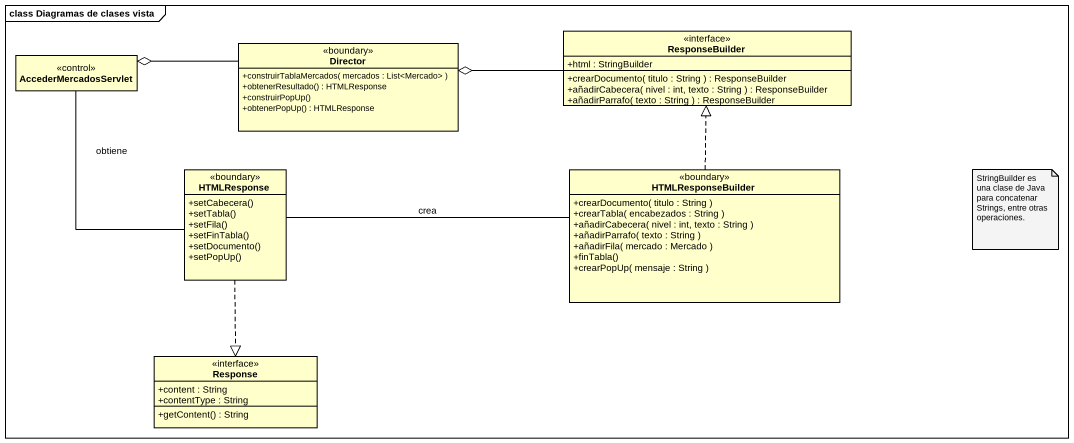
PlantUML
@startuml
mainframe class Diagramas de clases vista
hide circle
hide empty members
skinparam classAttributeIconSize 0
class Director <<boundary>> {
  +construirTablaMercados( mercados : List<Mercado> )
  +obtenerResultado() : HTMLResponse
  +construirPopUp()
  +obtenerPopUp() : HTMLResponse
}
interface ResponseBuilder {
  +html : StringBuilder
  +crearDocumento( titulo : String ) : ResponseBuilder
  +añadirCabecera( nivel : int, texto : String ) : ResponseBuilder
  +añadirParrafo( texto : String ) : ResponseBuilder
}
class AccederMercadosServlet <<control>>
class HTMLResponse <<boundary>> {
  +setCabecera()
  +setTabla()
  +setFila()
  +setFinTabla()
  +setDocumento()
  +setPopUp()
}
class HTMLResponseBuilder <<boundary>> {
  +crearDocumento( titulo : String )
  +crearTabla( encabezados : String )
  +añadirCabecera( nivel : int, texto : String )
  +añadirParrafo( texto : String )
  +añadirFila( mercado : Mercado )
  +finTabla()
  +crearPopUp( mensaje : String )
}
interface Response {
  +content : String
  +contentType : String
  +getContent() : String
}
Director o-right- ResponseBuilder
AccederMercadosServlet o-right- Director
AccederMercadosServlet -- HTMLResponse : obtiene
HTMLResponse ..|> Response
HTMLResponseBuilder .up.|> ResponseBuilder
HTMLResponseBuilder -left- HTMLResponse : crea
note as N1
  StringBuilder es una clase de Java para concatenar Strings, entre otras operaciones.
end note
@enduml
